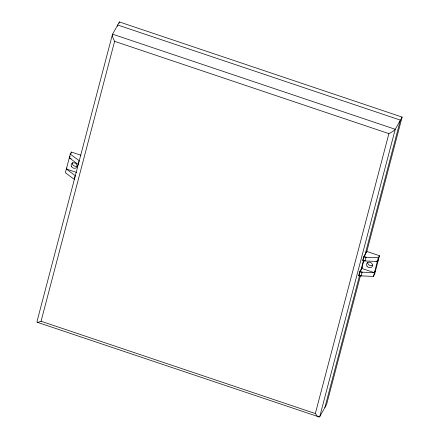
<?xml version="1.0" encoding="UTF-8"?>
<svg xmlns="http://www.w3.org/2000/svg" width="439" height="439" viewBox="0 0 439 439"><rect width="100%" height="100%" fill="white"/><g stroke="black" fill="none" stroke-linecap="round" stroke-linejoin="round"><path stroke-width="0.66" d="M80.924 155.241L71.425 152.048L70.284 154.078L65.378 172.741L74.207 179.342L75.19 175.611L66.36 169.01L66.931 167.989M71.102 153.288L71.425 152.048M117.328 26.324L117.679 25.001L400.406 120.138L364.732 255.877M119.051 23.272L119.397 21.95L402.124 117.087L366.45 252.826M402.124 117.087L395.248 129.291L112.521 34.154L36.997 321.524C36.898 323.324 40.13 321.513 41.052 321.249L114.612 41.343L112.658 37.101L112.4 34.467L119.397 21.95M318.714 416.99L317.112 415.848L315.339 413.543L388.899 133.637L392.91 131.409L395.248 129.291L319.724 416.666L319.318 417.017L37.117 322.231M378.495 259.438L377.348 261.468L362.625 260.87L363.602 257.139L366.812 251.443L379.472 255.701L374.571 274.364L373.424 276.4L358.63 275.796L359.612 272.065L362.318 267.389M359.042 275.187L360.024 271.456L362.137 272.169L361.154 275.901L359.042 275.187L358.63 275.796M362.965 260.261L363.947 256.53L366.06 257.238L365.078 260.969L364.024 260.618M324.882 407.513L359.508 275.741M360.902 270.446L363.514 260.514M363.821 260.503L361.741 268.405L374.401 272.668L375.548 270.633M360.534 275.341L326.6 404.462L319.724 416.666M373.424 276.4L378.325 257.737L379.472 255.701M70.284 154.078L79.113 160.679L78.131 164.411L69.302 157.81L70.158 156.284M363.602 257.139L378.325 257.737M359.612 272.065L374.401 272.668M114.612 41.343L388.899 133.637M69.302 157.81L71.2 158.452M376.08 261.046L377.348 261.468M66.36 169.01L76.485 172.417M41.052 321.249L315.339 413.543M372.909 265.068A3.139 2.678 29.4 0 1 369.627 265.365A3.139 2.678 29.4 0 1 367.662 262.621M77.522 165.673A3.139 2.678 29.4 0 1 73.878 165.772A3.139 2.678 29.4 0 1 72.353 162.512M366.971 266.083A3.139 2.678 29.4 0 0 372.223 266.572A3.139 2.678 29.4 0 0 369.446 262.16A3.139 2.678 29.4 0 0 366.971 266.083M71.584 166.683A3.139 2.678 29.4 0 0 76.836 167.177A3.139 2.678 29.4 0 0 74.059 162.759A3.139 2.678 29.4 0 0 71.584 166.683"/></g></svg>
